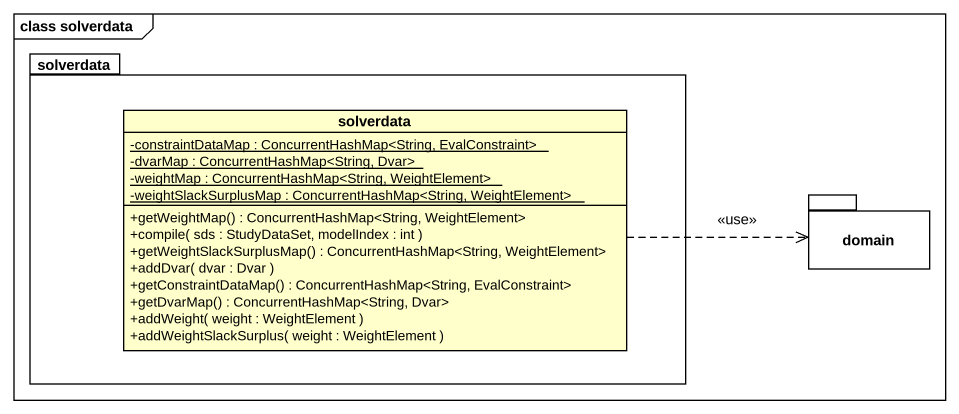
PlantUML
@startuml
mainframe class solverdata
hide circle
hide empty members
skinparam classAttributeIconSize 0
package solverdata {
  class "solverdata" as solverdata_2 {
    {static} -constraintDataMap : ConcurrentHashMap<String, EvalConstraint>
    {static} -dvarMap : ConcurrentHashMap<String, Dvar>
    {static} -weightMap : ConcurrentHashMap<String, WeightElement>
    {static} -weightSlackSurplusMap : ConcurrentHashMap<String, WeightElement>
    +getWeightMap() : ConcurrentHashMap<String, WeightElement>
    +compile( sds : StudyDataSet, modelIndex : int )
    +getWeightSlackSurplusMap() : ConcurrentHashMap<String, WeightElement>
    +addDvar( dvar : Dvar )
    +getConstraintDataMap() : ConcurrentHashMap<String, EvalConstraint>
    +getDvarMap() : ConcurrentHashMap<String, Dvar>
    +addWeight( weight : WeightElement )
    +addWeightSlackSurplus( weight : WeightElement )
  }
}
package domain {
}
solverdata_2 .right.> domain : <<use>>
@enduml
